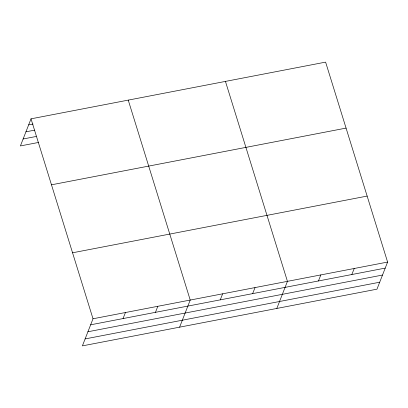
<?xml version="1.0" encoding="UTF-8"?>
<svg xmlns="http://www.w3.org/2000/svg" width="408" height="408" viewBox="0 0 408 408"><rect width="100%" height="100%" fill="white"/><g stroke="black" fill="none" stroke-linecap="round" stroke-linejoin="round"><path stroke-width="0.61" d="M31.023 118.83L93.014 318.77L82.391 345.877L376.977 289.17L387.6 262.064L325.61 62.123L31.023 118.83L20.4 145.936L38.469 142.458M123.048 318.572L125.419 312.528M155.453 312.334L157.82 306.291M179.602 327.165L190.225 300.053L128.239 100.118M220.264 299.86L222.63 293.816M252.669 293.622L255.036 287.579M276.818 308.448L287.441 281.341L225.451 81.406M318.459 280.954L320.826 274.916M351.844 274.528L354.215 268.49M28.657 124.873L33.017 124.032M25.934 131.825L34.654 130.147M23.123 138.985L36.21 136.466M51.479 184.809L346.066 128.102M72.558 252.787L367.144 196.08M93.014 318.77L387.6 262.064M90.642 324.809L385.234 268.102M87.919 331.76L382.51 275.053M85.114 338.926L379.7 282.219"/></g></svg>
